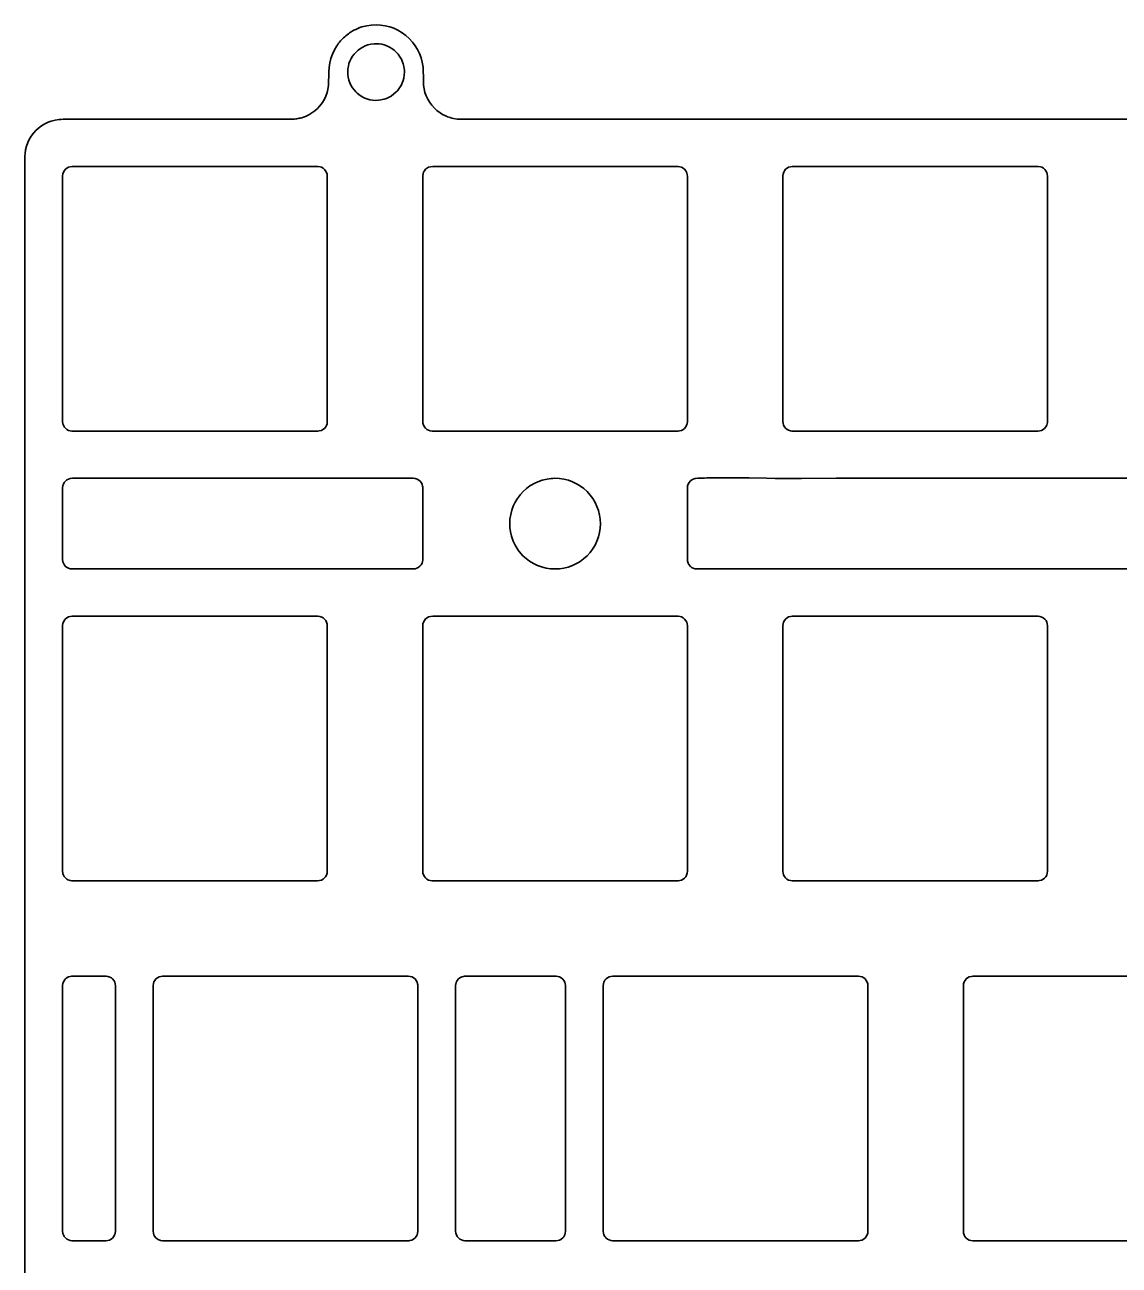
# Model space of a CAD drawing. Header units: millimetres. Extents: x 0 to 475, y 0 to 129.
# Drawn here: x 0 to 57.9, y 63.4 to 129 of the extents above; entities that cross this region are included whole.
import ezdxf

# ---------------------------------------------------------------- set-up
doc = ezdxf.new("R2010")
doc.units = ezdxf.units.MM
doc.layers.get('0').update_dxf_attribs({"lineweight": 35})

msp = doc.modelspace()

# ---------------------------------------------------------------- linework, layer by layer
for p, q in [((17.408, 128.708), (17.183, 128.574)), ((18.085, 128.95), (17.835, 128.887)), ((18.314, 128.985), (18.085, 128.95)), ((18.579, 129), (18.314, 128.985)), ((18.823, 128.988), (18.579, 129)), ((19.061, 128.953), (18.823, 128.988)), ((19.306, 128.893), (19.061, 128.953)), ((19.524, 128.815), (19.306, 128.893)), ((19.732, 128.718), (19.524, 128.815)), ((19.961, 128.584), (19.732, 128.718)), ((20.16, 128.438), (19.961, 128.584)), ((20.34, 128.276), (20.16, 128.438)), ((20.511, 128.089), (20.34, 128.276)), ((20.657, 127.892), (20.511, 128.089)), ((16.269, 127.452), (16.186, 127.218)), ((16.375, 127.676), (16.269, 127.452)), ((16.505, 127.894), (16.375, 127.676)), ((17.335, 127.335), (17.421, 127.45)), ((17.421, 127.45), (17.521, 127.561)), ((17.521, 127.561), (17.629, 127.659)), ((17.629, 127.659), (17.75, 127.748)), ((17.75, 127.748), (17.879, 127.825)), ((17.879, 127.825), (18.006, 127.885)), ((18.006, 127.885), (18.151, 127.937)), ((18.151, 127.937), (18.3, 127.973)), ((18.3, 127.973), (18.477, 127.995)), ((18.477, 127.995), (18.612, 127.998)), ((18.612, 127.998), (18.748, 127.99)), ((18.748, 127.99), (18.882, 127.969)), ((18.882, 127.969), (19.015, 127.936)), ((19.015, 127.936), (19.154, 127.886)), ((19.154, 127.886), (19.287, 127.823)), ((19.287, 127.823), (19.415, 127.747)), ((19.415, 127.747), (19.533, 127.659)), ((19.533, 127.659), (19.642, 127.56)), ((19.642, 127.56), (19.746, 127.444)), ((19.746, 127.444), (19.847, 127.301)), ((20.777, 127.694), (20.657, 127.892)), ((20.883, 127.474), (20.777, 127.694)), ((20.962, 127.259), (20.883, 127.474)), ((16.129, 126.985), (16.093, 126.74)), ((16.186, 127.218), (16.129, 126.985)), ((17.093, 126.677), (17.115, 126.811)), ((17.115, 126.811), (17.149, 126.944)), ((17.149, 126.944), (17.199, 127.081)), ((17.199, 127.081), (17.262, 127.213)), ((17.262, 127.213), (17.335, 127.335)), ((19.847, 127.301), (19.92, 127.173)), ((19.92, 127.173), (19.967, 127.072)), ((19.967, 127.072), (20.017, 126.933)), ((20.017, 126.933), (20.053, 126.789)), ((20.053, 126.789), (20.077, 126.587)), ((21.025, 127.021), (20.962, 127.259)), ((21.068, 126.751), (21.025, 127.021)), ((17.081, 126.497), (17.093, 126.677)), ((17.088, 126.362), (17.081, 126.497)), ((17.107, 126.228), (17.088, 126.362)), ((17.145, 126.069), (17.107, 126.228)), ((17.192, 125.935), (17.145, 126.069)), ((20.01, 126.046), (19.941, 125.872)), ((20.046, 126.182), (20.01, 126.046)), ((20.073, 126.351), (20.046, 126.182)), ((20.081, 126.496), (20.073, 126.351)), ((20.077, 126.587), (20.081, 126.496)), ((15.992, 125.411), (15.921, 125.218)), ((16.035, 125.579), (15.992, 125.411)), ((16.072, 125.806), (16.035, 125.579)), ((17.25, 125.812), (17.192, 125.935)), ((17.334, 125.667), (17.25, 125.812)), ((17.419, 125.552), (17.334, 125.667)), ((17.516, 125.445), (17.419, 125.552)), ((17.585, 125.381), (17.516, 125.445)), ((19.633, 125.432), (19.53, 125.339)), ((19.709, 125.514), (19.633, 125.432)), ((19.827, 125.665), (19.709, 125.514)), ((19.903, 125.792), (19.827, 125.665)), ((19.941, 125.872), (19.903, 125.792)), ((21.119, 125.611), (21.09, 125.806)), ((21.167, 125.421), (21.119, 125.611)), ((21.23, 125.244), (21.167, 125.421)), ((15.743, 124.888), (15.613, 124.716)), ((15.845, 125.058), (15.743, 124.888)), ((15.921, 125.218), (15.845, 125.058)), ((17.743, 125.257), (17.585, 125.381)), ((17.873, 125.178), (17.743, 125.257)), ((17.985, 125.125), (17.873, 125.178)), ((18.139, 125.067), (17.985, 125.125)), ((18.254, 125.038), (18.139, 125.067)), ((18.389, 125.014), (18.254, 125.038)), ((18.567, 125.001), (18.389, 125.014)), ((18.703, 125.006), (18.567, 125.001)), ((18.838, 125.024), (18.703, 125.006)), ((19.014, 125.064), (18.838, 125.024)), ((19.131, 125.106), (19.014, 125.064)), ((19.243, 125.156), (19.131, 125.106)), ((19.372, 125.228), (19.243, 125.156)), ((19.53, 125.339), (19.372, 125.228)), ((21.316, 125.06), (21.23, 125.244)), ((21.418, 124.89), (21.316, 125.06)), ((21.525, 124.745), (21.418, 124.89)), ((21.666, 124.587), (21.525, 124.745)), ((15.022, 124.236), (14.842, 124.151)), ((15.186, 124.333), (15.022, 124.236)), ((15.335, 124.443), (15.186, 124.333)), ((15.48, 124.572), (15.335, 124.443)), ((15.613, 124.716), (15.48, 124.572)), ((21.794, 124.471), (21.666, 124.587)), ((21.971, 124.337), (21.794, 124.471)), ((0.587, 123.414), (0.452, 123.265)), ((0.715, 123.531), (0.587, 123.414)), ((0.878, 123.655), (0.715, 123.531)), ((1.053, 123.761), (0.878, 123.655)), ((1.232, 123.846), (1.053, 123.761)), ((1.39, 123.903), (1.232, 123.846)), ((1.61, 123.961), (1.39, 123.903)), ((1.806, 123.991), (1.61, 123.961)), ((22.876, 124.011), (22.682, 124.041)), ((0.152, 122.763), (0.086, 122.575)), ((0.233, 122.935), (0.152, 122.763)), ((0.331, 123.1), (0.233, 122.935)), ((0.452, 123.265), (0.331, 123.1)), ((0.039, 122.389), (0.01, 122.192)), ((0.086, 122.575), (0.039, 122.389)), ((2.226, 121.417), (2.313, 121.463)), ((2.313, 121.463), (2.402, 121.49)), ((2.402, 121.49), (2.506, 121.5)), ((2.506, 121.5), (15.504, 121.5)), ((15.504, 121.5), (15.617, 121.485)), ((15.617, 121.485), (15.695, 121.46)), ((15.695, 121.46), (15.783, 121.413)), ((21.296, 121.428), (21.364, 121.463)), ((21.364, 121.463), (21.459, 121.492)), ((34.555, 121.5), (34.653, 121.489)), ((34.653, 121.489), (34.744, 121.461)), ((34.744, 121.461), (34.833, 121.412)), ((40.325, 121.417), (40.408, 121.461)), ((40.408, 121.461), (40.502, 121.49)), ((40.502, 121.49), (40.596, 121.499)), ((40.596, 121.499), (53.603, 121.5)), ((53.603, 121.5), (53.726, 121.482)), ((53.726, 121.482), (53.794, 121.461)), ((53.794, 121.461), (53.886, 121.41)), ((2.001, 121.003), (2.017, 121.118)), ((2.001, 108.004), (2.001, 121.003)), ((2.017, 121.118), (2.043, 121.198)), ((2.043, 121.198), (2.095, 121.289)), ((2.095, 121.289), (2.154, 121.358)), ((2.154, 121.358), (2.226, 121.417)), ((15.783, 121.413), (15.858, 121.349)), ((15.858, 121.349), (15.915, 121.279)), ((15.915, 121.279), (15.963, 121.192)), ((15.963, 121.192), (15.991, 121.097)), ((15.991, 121.097), (16.001, 120.991)), ((16.001, 120.991), (16.001, 108.004)), ((21.051, 121.003), (21.068, 121.123)), ((21.051, 108.005), (21.051, 121.003)), ((21.068, 121.123), (21.099, 121.209)), ((21.099, 121.209), (21.138, 121.28)), ((21.138, 121.28), (21.199, 121.355)), ((21.199, 121.355), (21.296, 121.428)), ((34.833, 121.412), (34.903, 121.354)), ((34.903, 121.354), (34.97, 121.271)), ((34.97, 121.271), (35.022, 121.163)), ((35.022, 121.163), (35.046, 121.056)), ((40.101, 121.002), (40.112, 121.102)), ((40.101, 108.005), (40.101, 121.002)), ((40.112, 121.102), (40.148, 121.209)), ((40.148, 121.209), (40.188, 121.28)), ((40.188, 121.28), (40.249, 121.354)), ((40.249, 121.354), (40.325, 121.417)), ((53.886, 121.41), (53.957, 121.35)), ((53.957, 121.35), (54.019, 121.273)), ((54.019, 121.273), (54.064, 121.188)), ((54.064, 121.188), (54.092, 121.094)), ((54.092, 121.094), (54.101, 120.991)), ((54.101, 120.991), (54.097, 107.96)), ((2.017, 107.883), (2.001, 108.004)), ((2.039, 107.809), (2.017, 107.883)), ((2.083, 107.727), (2.039, 107.809)), ((2.144, 107.651), (2.083, 107.727)), ((15.916, 107.722), (15.85, 107.643)), ((15.954, 107.792), (15.916, 107.722)), ((15.988, 107.891), (15.954, 107.792)), ((16.001, 108.004), (15.988, 107.891)), ((21.06, 107.912), (21.051, 108.005)), ((21.089, 107.811), (21.06, 107.912)), ((21.135, 107.724), (21.089, 107.811)), ((21.195, 107.65), (21.135, 107.724)), ((34.967, 107.723), (34.901, 107.644)), ((35.011, 107.806), (34.967, 107.723)), ((35.035, 107.882), (35.011, 107.806)), ((35.051, 108.004), (35.035, 107.882)), ((40.11, 107.912), (40.101, 108.005)), ((40.138, 107.811), (40.11, 107.912)), ((40.185, 107.724), (40.138, 107.811)), ((40.246, 107.648), (40.185, 107.724)), ((54.013, 107.718), (53.941, 107.635)), ((54.061, 107.805), (54.013, 107.718)), ((54.082, 107.874), (54.061, 107.805)), ((54.097, 107.96), (54.082, 107.874)), ((2.22, 107.587), (2.144, 107.651)), ((2.31, 107.538), (2.22, 107.587)), ((2.402, 107.51), (2.31, 107.538)), ((2.495, 107.501), (2.402, 107.51)), ((15.692, 107.538), (15.573, 107.506)), ((15.763, 107.576), (15.692, 107.538)), ((15.85, 107.643), (15.763, 107.576)), ((21.269, 107.588), (21.195, 107.65)), ((21.358, 107.539), (21.269, 107.588)), ((21.452, 107.51), (21.358, 107.539)), ((21.546, 107.501), (21.452, 107.51)), ((34.555, 107.501), (21.546, 107.501)), ((34.632, 107.508), (34.555, 107.501)), ((34.742, 107.538), (34.632, 107.508)), ((34.806, 107.572), (34.742, 107.538)), ((34.901, 107.644), (34.806, 107.572)), ((40.322, 107.585), (40.246, 107.648)), ((40.408, 107.539), (40.322, 107.585)), ((40.497, 107.512), (40.408, 107.539)), ((40.573, 107.503), (40.497, 107.512)), ((53.791, 107.538), (53.69, 107.508)), ((53.878, 107.584), (53.791, 107.538)), ((53.941, 107.635), (53.878, 107.584)), ((2.001, 100.703), (2.002, 104.504)), ((2.002, 104.504), (2.017, 104.618)), ((2.017, 104.618), (2.042, 104.697)), ((2.042, 104.697), (2.089, 104.782)), ((2.089, 104.782), (2.147, 104.853)), ((2.147, 104.853), (2.228, 104.918)), ((2.228, 104.918), (2.31, 104.962)), ((2.31, 104.962), (2.402, 104.99)), ((2.402, 104.99), (2.517, 105)), ((2.517, 105), (20.549, 105)), ((20.549, 105), (20.654, 104.989)), ((20.654, 104.989), (20.748, 104.959)), ((20.748, 104.959), (20.836, 104.91)), ((20.836, 104.91), (20.911, 104.845)), ((20.911, 104.845), (20.97, 104.772)), ((20.97, 104.772), (21.013, 104.691)), ((21.013, 104.691), (21.044, 104.587)), ((26.366, 104.308), (26.538, 104.464)), ((26.918, 104.716), (27.133, 104.817)), ((27.133, 104.817), (27.365, 104.899)), ((27.365, 104.899), (27.641, 104.963)), ((28.042, 105), (28.293, 104.987)), ((28.293, 104.987), (28.516, 104.954)), ((28.516, 104.954), (28.754, 104.894)), ((28.754, 104.894), (28.97, 104.817)), ((28.97, 104.817), (29.224, 104.692)), ((29.224, 104.692), (29.396, 104.587)), ((29.396, 104.587), (29.571, 104.457)), ((29.571, 104.457), (29.749, 104.295)), ((35.052, 104.504), (35.063, 104.606)), ((35.063, 104.606), (35.09, 104.692)), ((35.09, 104.692), (35.139, 104.783)), ((35.139, 104.783), (35.209, 104.863)), ((35.209, 104.863), (35.293, 104.926)), ((35.293, 104.926), (35.363, 104.963)), ((35.363, 104.963), (35.465, 104.992)), ((25.834, 103.518), (25.937, 103.735)), ((25.937, 103.735), (26.058, 103.936)), ((26.058, 103.936), (26.222, 104.151)), ((26.222, 104.151), (26.366, 104.308)), ((29.749, 104.295), (29.911, 104.115)), ((29.911, 104.115), (30.047, 103.933)), ((30.047, 103.933), (30.171, 103.725)), ((30.171, 103.725), (30.269, 103.515)), ((25.662, 102.832), (25.703, 103.093)), ((25.703, 103.093), (25.761, 103.315)), ((25.761, 103.315), (25.834, 103.518)), ((30.269, 103.515), (30.348, 103.294)), ((30.348, 103.294), (30.408, 103.049)), ((30.408, 103.049), (30.44, 102.829)), ((30.451, 102.596), (30.439, 102.364)), ((30.44, 102.829), (30.451, 102.596)), ((25.692, 102.165), (25.66, 102.398)), ((25.744, 101.944), (25.692, 102.165)), ((25.834, 101.681), (25.744, 101.944)), ((30.346, 101.899), (30.268, 101.681)), ((30.405, 102.132), (30.346, 101.899)), ((30.439, 102.364), (30.405, 102.132)), ((25.94, 101.458), (25.834, 101.681)), ((26.354, 100.903), (26.159, 101.125)), ((30.039, 101.257), (29.907, 101.078)), ((30.166, 101.466), (30.039, 101.257)), ((30.268, 101.681), (30.166, 101.466)), ((2.017, 100.583), (2.001, 100.703)), ((2.039, 100.509), (2.017, 100.583)), ((2.074, 100.444), (2.039, 100.509)), ((2.143, 100.351), (2.074, 100.444)), ((21.012, 100.507), (20.965, 100.42)), ((21.04, 100.597), (21.012, 100.507)), ((21.047, 100.66), (21.04, 100.597)), ((26.524, 100.749), (26.354, 100.903)), ((26.694, 100.622), (26.524, 100.749)), ((26.918, 100.485), (26.694, 100.622)), ((27.121, 100.389), (26.918, 100.485)), ((29.189, 100.486), (28.969, 100.383)), ((29.749, 100.905), (29.555, 100.73)), ((29.907, 101.078), (29.749, 100.905)), ((35.088, 100.514), (35.058, 100.618)), ((35.124, 100.443), (35.088, 100.514)), ((35.208, 100.338), (35.124, 100.443)), ((2.201, 100.303), (2.143, 100.351)), ((2.307, 100.239), (2.201, 100.303)), ((2.401, 100.21), (2.307, 100.239)), ((2.495, 100.201), (2.401, 100.21)), ((20.549, 100.2), (2.495, 100.201)), ((20.642, 100.209), (20.549, 100.2)), ((20.736, 100.236), (20.642, 100.209)), ((20.812, 100.275), (20.736, 100.236)), ((20.901, 100.343), (20.812, 100.275)), ((20.965, 100.42), (20.901, 100.343)), ((27.278, 100.331), (27.121, 100.389)), ((27.331, 100.312), (27.278, 100.331)), ((27.578, 100.247), (27.331, 100.312)), ((27.807, 100.213), (27.578, 100.247)), ((28.029, 100.201), (27.807, 100.213)), ((28.282, 100.212), (28.029, 100.201)), ((28.517, 100.246), (28.282, 100.212)), ((28.748, 100.303), (28.517, 100.246)), ((28.969, 100.383), (28.748, 100.303)), ((35.269, 100.288), (35.208, 100.338)), ((35.362, 100.238), (35.269, 100.288)), ((35.438, 100.215), (35.362, 100.238)), ((35.55, 100.2), (35.438, 100.215)), ((112.745, 100.2), (35.55, 100.2)), ((2.001, 84.202), (2.002, 97.211)), ((2.002, 97.211), (2.017, 97.318)), ((2.017, 97.318), (2.043, 97.399)), ((2.043, 97.399), (2.094, 97.488)), ((2.094, 97.488), (2.153, 97.558)), ((2.153, 97.558), (2.223, 97.616)), ((2.223, 97.616), (2.312, 97.662)), ((2.312, 97.662), (2.402, 97.69)), ((2.402, 97.69), (2.506, 97.7)), ((2.506, 97.7), (15.504, 97.7)), ((15.504, 97.7), (15.604, 97.689)), ((15.604, 97.689), (15.716, 97.649)), ((15.716, 97.649), (15.779, 97.615)), ((15.779, 97.615), (15.855, 97.553)), ((15.855, 97.553), (15.921, 97.469)), ((15.921, 97.469), (15.963, 97.39)), ((15.963, 97.39), (15.992, 97.287)), ((15.992, 97.287), (16.001, 97.199)), ((16.001, 97.199), (16.001, 84.201)), ((21.051, 84.201), (21.052, 97.21)), ((21.052, 97.21), (21.062, 97.301)), ((21.062, 97.301), (21.09, 97.392)), ((21.09, 97.392), (21.138, 97.481)), ((21.138, 97.481), (21.2, 97.555)), ((21.2, 97.555), (21.281, 97.62)), ((21.281, 97.62), (21.361, 97.662)), ((21.361, 97.662), (21.459, 97.692)), ((34.556, 97.7), (34.673, 97.683)), ((34.673, 97.683), (34.743, 97.662)), ((34.743, 97.662), (34.832, 97.613)), ((34.832, 97.613), (34.906, 97.552)), ((34.906, 97.552), (34.974, 97.464)), ((34.974, 97.464), (35.013, 97.39)), ((35.013, 97.39), (35.042, 97.292)), ((35.042, 97.292), (35.051, 97.199)), ((35.051, 97.199), (35.051, 84.201)), ((40.101, 84.201), (40.102, 97.21)), ((40.102, 97.21), (40.112, 97.301)), ((40.112, 97.301), (40.14, 97.392)), ((40.14, 97.392), (40.188, 97.481)), ((40.188, 97.481), (40.25, 97.555)), ((40.25, 97.555), (40.327, 97.618)), ((40.327, 97.618), (40.408, 97.661)), ((40.408, 97.661), (40.502, 97.69)), ((40.502, 97.69), (40.596, 97.699)), ((40.596, 97.699), (53.606, 97.699)), ((53.606, 97.699), (53.698, 97.69)), ((53.698, 97.69), (53.805, 97.655)), ((53.805, 97.655), (53.879, 97.616)), ((53.879, 97.616), (53.96, 97.547)), ((53.96, 97.547), (54.022, 97.468)), ((54.022, 97.468), (54.066, 97.381)), ((54.066, 97.381), (54.091, 97.298)), ((54.091, 97.298), (54.101, 97.199)), ((54.101, 97.199), (54.101, 84.201)), ((2.017, 84.083), (2.001, 84.202)), ((2.035, 84.024), (2.017, 84.083)), ((15.989, 84.096), (15.96, 84.004)), ((16.001, 84.201), (15.989, 84.096)), ((21.06, 84.108), (21.051, 84.201)), ((21.088, 84.013), (21.06, 84.108)), ((35.039, 84.096), (35.009, 84.001)), ((35.051, 84.201), (35.039, 84.096)), ((40.11, 84.108), (40.101, 84.201)), ((40.139, 84.011), (40.11, 84.108)), ((54.089, 84.096), (54.06, 84.003)), ((54.101, 84.201), (54.089, 84.096)), ((2.084, 83.925), (2.035, 84.024)), ((2.146, 83.849), (2.084, 83.925)), ((2.214, 83.792), (2.146, 83.849)), ((2.273, 83.758), (2.214, 83.792)), ((2.4, 83.71), (2.273, 83.758)), ((2.495, 83.701), (2.4, 83.71)), ((15.69, 83.737), (15.591, 83.708)), ((15.779, 83.784), (15.69, 83.737)), ((15.841, 83.835), (15.779, 83.784)), ((15.9, 83.901), (15.841, 83.835)), ((15.96, 84.004), (15.9, 83.901)), ((21.135, 83.924), (21.088, 84.013)), ((21.195, 83.849), (21.135, 83.924)), ((21.264, 83.792), (21.195, 83.849)), ((21.357, 83.74), (21.264, 83.792)), ((21.452, 83.71), (21.357, 83.74)), ((21.546, 83.701), (21.452, 83.71)), ((34.555, 83.701), (21.546, 83.701)), ((34.644, 83.709), (34.555, 83.701)), ((34.741, 83.738), (34.644, 83.709)), ((34.824, 83.782), (34.741, 83.738)), ((34.904, 83.846), (34.824, 83.782)), ((34.961, 83.915), (34.904, 83.846)), ((35.009, 84.001), (34.961, 83.915)), ((40.184, 83.925), (40.139, 84.011)), ((40.247, 83.847), (40.184, 83.925)), ((40.32, 83.787), (40.247, 83.847)), ((40.408, 83.739), (40.32, 83.787)), ((40.502, 83.71), (40.408, 83.739)), ((40.596, 83.701), (40.502, 83.71)), ((53.786, 83.736), (53.682, 83.707)), ((53.877, 83.783), (53.786, 83.736)), ((53.941, 83.835), (53.877, 83.783)), ((54.007, 83.91), (53.941, 83.835)), ((54.06, 84.003), (54.007, 83.91)), ((2.001, 65.149), (2.002, 78.16)), ((2.002, 78.16), (2.017, 78.268)), ((2.017, 78.268), (2.042, 78.346)), ((2.042, 78.346), (2.092, 78.436)), ((2.092, 78.436), (2.159, 78.513)), ((2.159, 78.513), (2.242, 78.575)), ((2.242, 78.575), (2.315, 78.613)), ((2.315, 78.613), (2.404, 78.64)), ((4.296, 78.649), (4.391, 78.64)), ((4.391, 78.64), (4.506, 78.599)), ((4.506, 78.599), (4.58, 78.557)), ((4.58, 78.557), (4.645, 78.503)), ((4.645, 78.503), (4.719, 78.406)), ((4.719, 78.406), (4.757, 78.327)), ((4.757, 78.327), (4.781, 78.246)), ((4.781, 78.246), (4.791, 78.148)), ((4.791, 78.148), (4.791, 65.149)), ((6.791, 65.15), (6.792, 78.159)), ((6.792, 78.159), (6.804, 78.256)), ((6.804, 78.256), (6.83, 78.343)), ((6.83, 78.343), (6.878, 78.431)), ((6.878, 78.431), (6.939, 78.504)), ((6.939, 78.504), (7.018, 78.568)), ((7.018, 78.568), (7.101, 78.612)), ((7.101, 78.612), (7.195, 78.64)), ((7.195, 78.64), (7.291, 78.65)), ((7.291, 78.65), (20.288, 78.65)), ((20.288, 78.65), (20.393, 78.639)), ((20.393, 78.639), (20.486, 78.61)), ((20.486, 78.61), (20.569, 78.566)), ((20.569, 78.566), (20.646, 78.502)), ((20.646, 78.502), (20.71, 78.422)), ((20.71, 78.422), (20.753, 78.341)), ((20.753, 78.341), (20.782, 78.245)), ((22.791, 65.15), (22.792, 78.161)), ((22.792, 78.161), (22.824, 78.325)), ((22.824, 78.325), (22.877, 78.43)), ((22.877, 78.43), (22.938, 78.503)), ((22.938, 78.503), (23.014, 78.566)), ((23.014, 78.566), (23.112, 78.615)), ((23.112, 78.615), (23.201, 78.641)), ((28.104, 78.65), (28.203, 78.639)), ((28.203, 78.639), (28.292, 78.612)), ((28.292, 78.612), (28.379, 78.566)), ((28.379, 78.566), (28.46, 78.496)), ((28.46, 78.496), (28.518, 78.426)), ((28.518, 78.426), (28.563, 78.34)), ((28.563, 78.34), (28.591, 78.245)), ((30.601, 65.15), (30.602, 78.159)), ((30.602, 78.159), (30.611, 78.249)), ((30.611, 78.249), (30.639, 78.341)), ((30.639, 78.341), (30.689, 78.432)), ((30.689, 78.432), (30.753, 78.508)), ((30.753, 78.508), (30.822, 78.564)), ((30.822, 78.564), (30.914, 78.613)), ((30.914, 78.613), (31.006, 78.64)), ((31.006, 78.64), (31.105, 78.65)), ((31.105, 78.65), (44.103, 78.65)), ((44.103, 78.65), (44.196, 78.64)), ((44.196, 78.64), (44.291, 78.612)), ((44.291, 78.612), (44.378, 78.566)), ((44.378, 78.566), (44.454, 78.503)), ((44.454, 78.503), (44.515, 78.43)), ((44.515, 78.43), (44.563, 78.34)), ((44.563, 78.34), (44.592, 78.238)), ((44.592, 78.238), (44.601, 78.148)), ((44.601, 78.148), (44.601, 65.15)), ((49.651, 65.15), (49.652, 78.159)), ((49.652, 78.159), (49.663, 78.254)), ((49.663, 78.254), (49.692, 78.346)), ((49.692, 78.346), (49.737, 78.43)), ((49.737, 78.43), (49.8, 78.505)), ((49.8, 78.505), (49.876, 78.567)), ((49.876, 78.567), (49.961, 78.612)), ((49.961, 78.612), (50.074, 78.642)), ((50.074, 78.642), (50.156, 78.65)), ((50.156, 78.65), (63.153, 78.65)), ((2.017, 65.033), (2.001, 65.149)), ((2.038, 64.964), (2.017, 65.033)), ((4.774, 65.029), (4.751, 64.956)), ((4.791, 65.149), (4.774, 65.029)), ((6.8, 65.057), (6.791, 65.15)), ((6.827, 64.966), (6.8, 65.057)), ((20.777, 65.039), (20.751, 64.955)), ((20.791, 65.15), (20.777, 65.039)), ((22.8, 65.057), (22.791, 65.15)), ((22.83, 64.958), (22.8, 65.057)), ((28.591, 65.05), (28.56, 64.954)), ((28.601, 65.15), (28.591, 65.05)), ((30.61, 65.057), (30.601, 65.15)), ((30.636, 64.97), (30.61, 65.057)), ((44.592, 65.055), (44.546, 64.927)), ((44.601, 65.15), (44.592, 65.055)), ((49.66, 65.057), (49.651, 65.15)), ((49.688, 64.964), (49.66, 65.057)), ((2.082, 64.879), (2.038, 64.964)), ((2.145, 64.8), (2.082, 64.879)), ((2.223, 64.735), (2.145, 64.8)), ((2.309, 64.689), (2.223, 64.735)), ((2.401, 64.66), (2.309, 64.689)), ((2.495, 64.651), (2.401, 64.66)), ((4.291, 64.65), (2.495, 64.651)), ((4.385, 64.659), (4.291, 64.65)), ((4.48, 64.687), (4.385, 64.659)), ((4.568, 64.734), (4.48, 64.687)), ((4.641, 64.793), (4.568, 64.734)), ((4.704, 64.869), (4.641, 64.793)), ((4.751, 64.956), (4.704, 64.869)), ((6.862, 64.898), (6.827, 64.966)), ((6.931, 64.804), (6.862, 64.898)), ((7.002, 64.744), (6.931, 64.804)), ((7.063, 64.708), (7.002, 64.744)), ((7.184, 64.662), (7.063, 64.708)), ((7.29, 64.65), (7.184, 64.662)), ((20.467, 64.683), (20.368, 64.657)), ((20.564, 64.732), (20.467, 64.683)), ((20.644, 64.796), (20.564, 64.732)), ((20.704, 64.87), (20.644, 64.796)), ((20.751, 64.955), (20.704, 64.87)), ((22.876, 64.872), (22.83, 64.958)), ((22.935, 64.799), (22.876, 64.872)), ((23.009, 64.738), (22.935, 64.799)), ((23.096, 64.69), (23.009, 64.738)), ((23.284, 64.651), (23.195, 64.66)), ((28.095, 64.65), (23.284, 64.651)), ((28.193, 64.659), (28.095, 64.65)), ((28.287, 64.687), (28.193, 64.659)), ((28.358, 64.723), (28.287, 64.687)), ((28.453, 64.795), (28.358, 64.723)), ((28.511, 64.865), (28.453, 64.795)), ((28.56, 64.954), (28.511, 64.865)), ((30.683, 64.877), (30.636, 64.97)), ((30.712, 64.84), (30.683, 64.877)), ((30.737, 64.81), (30.712, 64.84)), ((30.821, 64.736), (30.737, 64.81)), ((30.905, 64.691), (30.821, 64.736)), ((30.994, 64.663), (30.905, 64.691)), ((31.093, 64.651), (30.994, 64.663)), ((44.102, 64.65), (31.093, 64.651)), ((44.195, 64.659), (44.102, 64.65)), ((44.289, 64.687), (44.195, 64.659)), ((44.373, 64.731), (44.289, 64.687)), ((44.45, 64.792), (44.373, 64.731)), ((44.512, 64.867), (44.45, 64.792)), ((44.546, 64.927), (44.512, 64.867)), ((49.714, 64.912), (49.688, 64.964)), ((49.733, 64.877), (49.714, 64.912)), ((49.787, 64.81), (49.733, 64.877)), ((49.866, 64.74), (49.787, 64.81)), ((49.961, 64.688), (49.866, 64.74)), ((50.054, 64.66), (49.961, 64.688)), ((50.145, 64.651), (50.054, 64.66)), ((63.153, 64.65), (50.145, 64.651))]:
    msp.add_line(p, q)
for points in [[(17.835, 128.887), (17.726, 128.849), (17.618, 128.806), (17.512, 128.759), (17.408, 128.708)], [(17.183, 128.574), (17.117, 128.526), (17.052, 128.476), (16.988, 128.425), (16.926, 128.372), (16.865, 128.318), (16.806, 128.261), (16.751, 128.204), (16.699, 128.144), (16.649, 128.083), (16.599, 128.021), (16.551, 127.958), (16.505, 127.894)], [(16.093, 126.74), (16.082, 126.506), (16.075, 126.273), (16.071, 126.039), (16.072, 125.806)], [(21.09, 125.806), (21.09, 126.042), (21.087, 126.279), (21.079, 126.515), (21.068, 126.751)], [(14.842, 124.151), (14.745, 124.115), (14.646, 124.084), (14.584, 124.066), (14.521, 124.051), (14.458, 124.038), (14.394, 124.027), (14.33, 124.017), (14.265, 124.01)], [(22.682, 124.041), (22.588, 124.063), (22.496, 124.089), (22.432, 124.11), (22.369, 124.133), (22.307, 124.158), (22.246, 124.185), (22.185, 124.213), (22.126, 124.244), (22.047, 124.289), (21.971, 124.337)], [(14.265, 124.01), (13.581, 124.004), (13.352, 124.002), (13.124, 124), (12.859, 124), (12.594, 124), (12.063, 124), (4.285, 124), (3.578, 124), (3.224, 124), (2.871, 124), (2.517, 124), (2.271, 124.003), (2.148, 124.003), (2.025, 124.002), (1.915, 123.997), (1.806, 123.991)], [(114.271, 124.01), (113.718, 124.004), (113.534, 124.002), (113.349, 124), (113.145, 124), (112.94, 124), (112.531, 124), (104.753, 124), (25.133, 124.001), (23.7, 124), (23.495, 124), (23.291, 124), (23.188, 124), (23.086, 124), (22.981, 124.004), (22.876, 124.011)], [(0.01, 122.192), (0.004, 122.056), (0.001, 121.92), (0, 121.79), (0.001, 121.66), (0.001, 121.399), (0.001, 121.138), (0.001, 120.617), (0.001, 110.976), (0.001, 9.608), (0.001, 8.045), (0.001, 7.784), (0.001, 7.523), (0.001, 7.263), (0, 7.133), (0.001, 7.002), (0.004, 6.906), (0.01, 6.81)], [(21.459, 121.492), (21.581, 121.501), (21.704, 121.505), (21.837, 121.504), (22.158, 121.499), (22.474, 121.498), (22.789, 121.5), (23.06, 121.5), (23.332, 121.5), (25.874, 121.5), (34.555, 121.5)], [(35.046, 121.056), (35.052, 120.985), (35.055, 120.912), (35.057, 120.838), (35.056, 120.691), (35.053, 120.543), (35.051, 120.396), (35.051, 120.266), (35.051, 120.136), (35.051, 118.866), (35.051, 117.597), (35.051, 117.477), (35.051, 108.004)], [(15.573, 107.506), (15.505, 107.502), (15.436, 107.499), (15.3, 107.497), (15.08, 107.498), (14.859, 107.5), (14.729, 107.5), (14.211, 107.5), (12.535, 107.5), (2.495, 107.501)], [(53.69, 107.508), (53.587, 107.501), (53.483, 107.497), (53.38, 107.496), (53.276, 107.496), (52.96, 107.5), (52.727, 107.502), (52.493, 107.502), (52.027, 107.5), (51.717, 107.501), (51.186, 107.501), (49.594, 107.501), (40.573, 107.503)], [(21.044, 104.587), (21.048, 104.528), (21.051, 104.468), (21.052, 104.381), (21.051, 104.294), (21.05, 104.121), (21.05, 103.948), (21.05, 103.602), (21.047, 100.66)], [(26.538, 104.464), (26.629, 104.532), (26.723, 104.597), (26.819, 104.658), (26.918, 104.716)], [(27.641, 104.963), (27.741, 104.978), (27.841, 104.99), (27.941, 104.997), (28.042, 105)], [(35.058, 100.618), (35.054, 100.682), (35.051, 100.746), (35.05, 100.839), (35.051, 100.931), (35.051, 101.101), (35.051, 101.271), (35.051, 101.611), (35.052, 104.504)], [(35.465, 104.992), (35.595, 105), (35.717, 105.005), (35.961, 105.014), (36.083, 105.019), (36.204, 105.023), (36.327, 105.025), (36.449, 105.026), (36.693, 105.029), (36.815, 105.031), (36.922, 105.03), (37.029, 105.03), (37.458, 105.027), (37.566, 105.027), (37.673, 105.025), (37.78, 105.024), (38.317, 105.016), (39.24, 105), (39.702, 104.995), (40.163, 104.992), (40.625, 104.991), (41.087, 104.992), (42.924, 105), (43.843, 105.002), (44.762, 105.002), (46.599, 105), (48.897, 104.999), (51.195, 105), (54.126, 105), (62.92, 105)], [(25.66, 102.398), (25.654, 102.506), (25.653, 102.615), (25.655, 102.724), (25.662, 102.832)], [(26.159, 101.125), (26.1, 101.205), (26.043, 101.287), (25.99, 101.371), (25.94, 101.458)], [(29.555, 100.73), (29.467, 100.664), (29.377, 100.601), (29.284, 100.542), (29.189, 100.486)], [(21.459, 97.692), (21.582, 97.701), (21.705, 97.705), (21.837, 97.704), (22.159, 97.699), (22.474, 97.698), (22.79, 97.7), (23.061, 97.7), (23.333, 97.7), (25.876, 97.7), (34.556, 97.7)], [(15.591, 83.708), (15.487, 83.701), (15.383, 83.697), (15.278, 83.696), (15.174, 83.696), (14.858, 83.7), (14.664, 83.702), (14.471, 83.702), (14.083, 83.7), (13.309, 83.7), (12.536, 83.7), (11.764, 83.701), (2.495, 83.701)], [(53.682, 83.707), (53.609, 83.702), (53.535, 83.698), (53.462, 83.697), (53.389, 83.696), (53.175, 83.698), (52.961, 83.7), (52.828, 83.7), (52.695, 83.7), (52.03, 83.7), (51.721, 83.7), (51.191, 83.7), (50.131, 83.7), (40.596, 83.701)], [(2.404, 78.64), (2.471, 78.646), (2.539, 78.65), (2.61, 78.651), (2.682, 78.65), (2.745, 78.65), (2.87, 78.65), (4.296, 78.649)], [(20.782, 78.245), (20.788, 78.191), (20.791, 78.137), (20.792, 78.077), (20.791, 78.018), (20.791, 77.962), (20.791, 77.851), (20.791, 76.792), (20.791, 65.15)], [(23.201, 78.641), (23.261, 78.647), (23.322, 78.65), (23.383, 78.652), (23.443, 78.652), (23.662, 78.649), (23.776, 78.65), (23.89, 78.65), (24.004, 78.65), (28.104, 78.65)], [(28.591, 78.245), (28.597, 78.18), (28.601, 78.114), (28.601, 78.008), (28.601, 77.961), (28.601, 77.867), (28.601, 65.15)], [(20.368, 64.657), (20.323, 64.653), (20.277, 64.65), (20.228, 64.65), (20.179, 64.65), (20.134, 64.65), (20.044, 64.65), (18.344, 64.651), (7.29, 64.65)], [(23.195, 64.66), (23.096, 64.69)]]:
    msp.add_lwpolyline(points)

doc.saveas('drawing.dxf')
